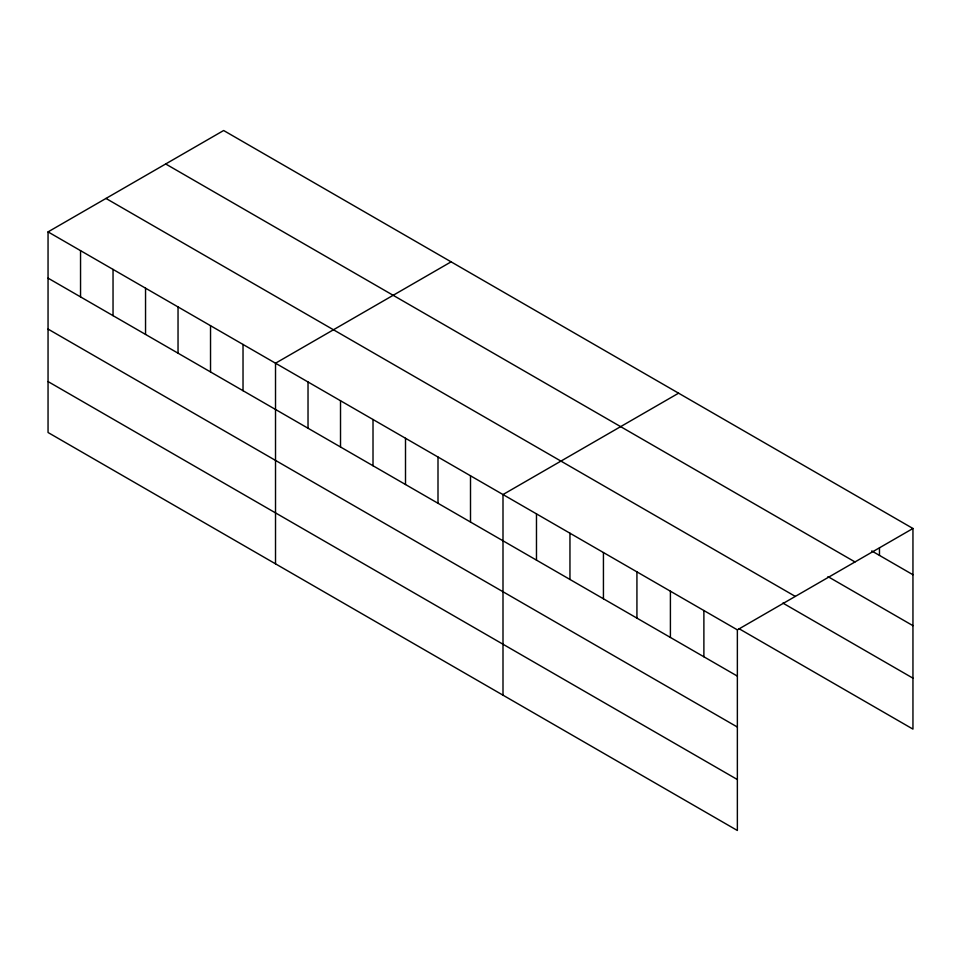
<?xml version="1.0" encoding="UTF-8"?>
<svg xmlns="http://www.w3.org/2000/svg" width="961" height="961" viewBox="0 0 961 961"><rect width="100%" height="100%" fill="white"/><g stroke="black" fill="none" stroke-linecap="round" stroke-linejoin="round"><path stroke-width="1.44" d="M48.05 231.889L737.363 629.863L737.363 830.484L48.05 432.51L48.05 231.889L223.637 130.516L912.95 528.49L912.95 729.111L739.105 628.734M451.105 261.848L275.519 363.222L275.519 563.843M678.586 393.181L502.999 494.555L502.999 695.163M737.363 629.863L912.95 528.49M871.747 550.941L912.95 574.738M165.688 163.971L855.002 561.945M827.962 576.612L912.95 625.671M105.998 198.446L795.312 596.409M782.891 603.076L912.95 678.166M48.05 278.137L737.363 676.112M48.05 329.082L737.363 727.045M48.05 381.565L737.363 779.539M879.471 547.95L879.471 555.398M703.884 610.535L703.884 656.771M670.406 591.207L670.406 637.443M636.927 571.879L636.927 618.115M603.436 552.551L603.436 598.787M569.957 533.211L569.957 579.459M536.478 513.883L536.478 560.131M470.506 475.791L470.506 522.039M438 457.028L438 503.276M405.506 438.276L405.506 484.512M373.012 419.513L373.012 465.749M340.518 400.749L340.518 446.985M308.025 381.985L308.025 428.222M243.025 344.458L243.025 390.707M210.531 325.707L210.531 371.943M178.037 306.943L178.037 353.18M145.543 288.18L145.543 334.416M113.038 269.416L113.038 315.652M80.544 250.653L80.544 296.901"/></g></svg>
